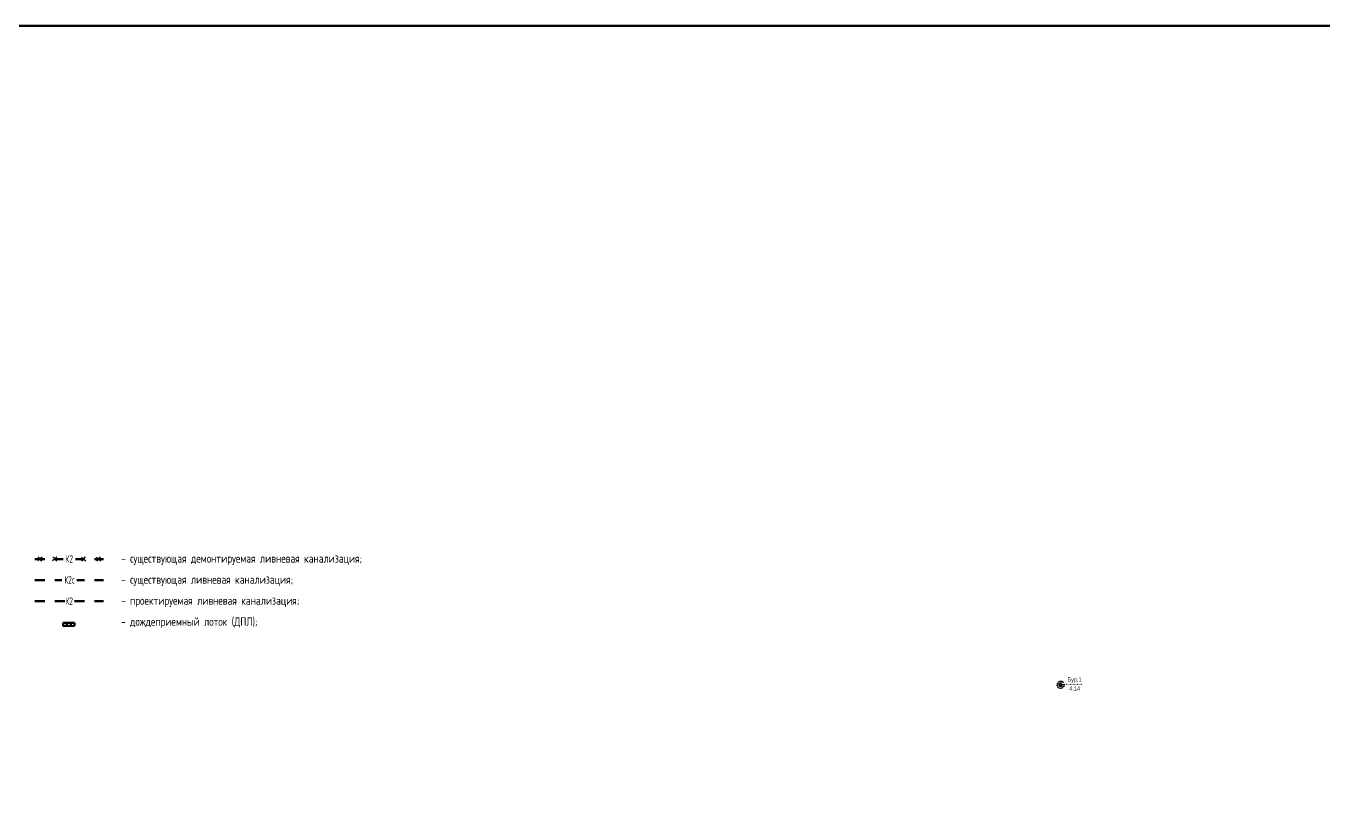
# Model space of a CAD drawing. Header units: millimetres. Extents: x 24859265 to 26550985, y 32092698 to 33532929.
# Drawn here: x 25857868 to 26042315, y 33421359 to 33532929 of the extents above; entities that cross this region are included whole.
import ezdxf

# ---------------------------------------------------------------- set-up
doc = ezdxf.new("R2010")
doc.units = ezdxf.units.MM
doc.linetypes.add('CONTI', pattern=[1, 0, 1])
doc.linetypes.add('Штриховая', pattern=[2822.222233, 1411.111116, -1411.111116])
doc.layers.add('BORE', color=7, linetype='CONTI')
for name, color, linetype, lineweight in [('Text blocks_Ном._пера__28', 7, 'Continuous', 13), ('ВК_Текст', 7, 'Continuous', 25), ('Лотки К2', 30, 'Continuous', 30), ('Труба К2', 7, 'Continuous', 60), ('Труба профиль', 7, 'Continuous', 50)]:
    doc.layers.add(name, color=color, linetype=linetype, lineweight=lineweight)
doc.styles.add('GOST 2.304', font='GOST_0.TTF')
doc.styles.add('GOST_100', font='cs_gost2304.shx', dxfattribs={"width": 0.7, "height": 300})
doc.styles.add('SHRFT', font='TXT', dxfattribs={"width": 0.75})

# ---------------------------------------------------------------- blocks, each defined once
blk = doc.blocks.new('*U4')
at = {"color": 255}
blk.add_wipeout([(-200, 125), (200, 125), (200, -125), (-200, -125)], dxfattribs=at)
at = {"layer": 'ВК_Текст', "insert": (0, 0), "char_height": 250, "attachment_point": 5, "style": 'GOST_100'}
blk.add_mtext('К2', dxfattribs=at)
blk = doc.blocks.new('hdsgth')
at = {"color": 255}
blk.add_wipeout([(-1038, 533), (1038, 533), (1038, -533), (-1038, -533)], dxfattribs=at)
at = {"layer": 'ВК_Текст', "insert": (51, 25), "char_height": 1066.7, "attachment_point": 5, "rotation": 359.99126, "style": 'GOST_100'}
blk.add_mtext('К2c', dxfattribs=at)
blk = doc.blocks.new('BL_985')
at = {"color": 0}
for radius in [2, 1, 0.8, 0.6, 0.4, 0.2]:
    blk.add_circle((0, 0), radius, dxfattribs=at)

msp = doc.modelspace()

# ---------------------------------------------------------------- linework, layer by layer
for p, q in [((25860168.6293, 33457345.417, 72631.9876), (25859553.2591, 33456811.3977, -72639.1611)), ((25860127.9538, 33456770.7222, 72631.9876), (25859593.9345, 33457386.0924, -72639.1611)), ((25862237.0771, 33456770.7222, 72643.8218), (25861703.0578, 33457386.0924, -72627.3269)), ((25865822.6404, 33456770.7222, 72643.8218), (25866356.6596, 33457386.0924, -72627.3269)), ((25867891.0882, 33457345.417, 72631.9876), (25868506.4584, 33456811.3977, -72639.1611)), ((25867931.7637, 33456770.7222, 72631.9876), (25868465.783, 33457386.0924, -72639.1611))]:
    msp.add_line(p, q)
at = {"layer": 'BORE', "color": 5}
msp.add_line((26005760.0963, 33439273.6336), (26008056.9713, 33439273.6336), dxfattribs=at)
at = {"layer": 'Лотки К2', "lineweight": 50}
for p, q in [((25863154.9404, 33447981.8867, 195136.2834), (25864770.7403, 33448010.694, 116151.2808)), ((25863154.9404, 33447981.8867, 195136.2834), (25863162.6659, 33447548.563, -26407.4473)), ((25863693.5403, 33447991.4891, 168807.9492), (25863701.2659, 33447558.1654, -52735.7816)), ((25864232.1403, 33448001.0916, 142479.615), (25864239.8659, 33447567.7679, -79064.1158)), ((25864770.7403, 33448010.694, 116151.2808), (25864778.4659, 33447577.3703, -105392.45)), ((25863162.6659, 33447548.563, -26407.4473), (25864778.4659, 33447577.3703, -105392.45))]:
    msp.add_line(p, q, dxfattribs=at)
at = {"layer": 'Труба К2', "linetype": 'Штриховая'}
for p, q in [((25859149.1011, 33457078.4423), (25868910.6164, 33457078.4423)), ((25859149.1011, 33454083.5604), (25868910.6164, 33454083.5604))]:
    msp.add_line(p, q, dxfattribs=at)

# ---------------------------------------------------------------- block references
at = {"layer": 'BORE', "color": 5, "lineweight": 60, "xscale": 250, "yscale": 250, "zscale": 250}
msp.add_blockref('BL_985', (26005015.196, 33439214.9982), dxfattribs=at)
at = {"layer": 'ВК_Текст', "xscale": 4.266666666666672, "yscale": 4.266666666666672, "zscale": 4.266666666666672}
msp.add_blockref('*U4', (25864029.7774, 33451088.6786), dxfattribs=at)

# ---------------------------------------------------------------- texts
at = {"layer": 'BORE', "color": 5, "style": 'SHRFT', "width": 0.75}
for s, p in [(' Бур.1', (26005760.0963, 33439616.7718)), ('4.14', (26006236.4683, 33438353.6791))]:
    msp.add_text(s, height=625, dxfattribs=at).set_placement(p)
at = {"layer": 'Text blocks_Ном._пера__28', "style": 'GOST 2.304'}
for s, p in [('- существующая демонтируемая ливневая канализация;', (25871401.5385, 33456560.8979)), ('- существующая ливневая канализация;', (25871401.5385, 33453566.0161)), ('- проектируемая ливневая канализация;', (25871401.5385, 33450571.1343)), ('- дождеприемный лоток (ДПЛ);', (25871401.5385, 33447576.2525))]:
    msp.add_text(s, height=1200, dxfattribs=at).set_placement(p)

# ---------------------------------------------------------------- next in the draw order: linework, layer by layer
at = {"layer": 'Труба К2', "linetype": 'Штриховая'}
msp.add_line((25859149.1011, 33451088.6786), (25868910.6164, 33451088.6786), dxfattribs=at)

# ---------------------------------------------------------------- next in the draw order: block references
msp.add_blockref('hdsgth', (25864029.8587, 33454083.7188))
at = {"layer": 'ВК_Текст', "xscale": 4.266666666666672, "yscale": 4.266666666666672, "zscale": 4.266666666666672}
msp.add_blockref('*U4', (25864029.8587, 33457078.4423), dxfattribs=at)

# ---------------------------------------------------------------- next in the draw order: linework, layer by layer
for p, q in [((25862277.7526, 33457345.417, 72643.8218), (25861662.3824, 33456811.3977, -72627.3269)), ((25865781.9649, 33457345.417, 72643.8218), (25866397.3351, 33456811.3977, -72627.3269))]:
    msp.add_line(p, q)
at = {"layer": 'Труба профиль'}
msp.add_lwpolyline([(25485130.1535, 33532929.2544), (26495364.3364, 33532929.2544), (26495364.3364, 32794167.0606), (25485130.1535, 32794167.0606)], close=True, dxfattribs=at)

doc.saveas('drawing.dxf')
